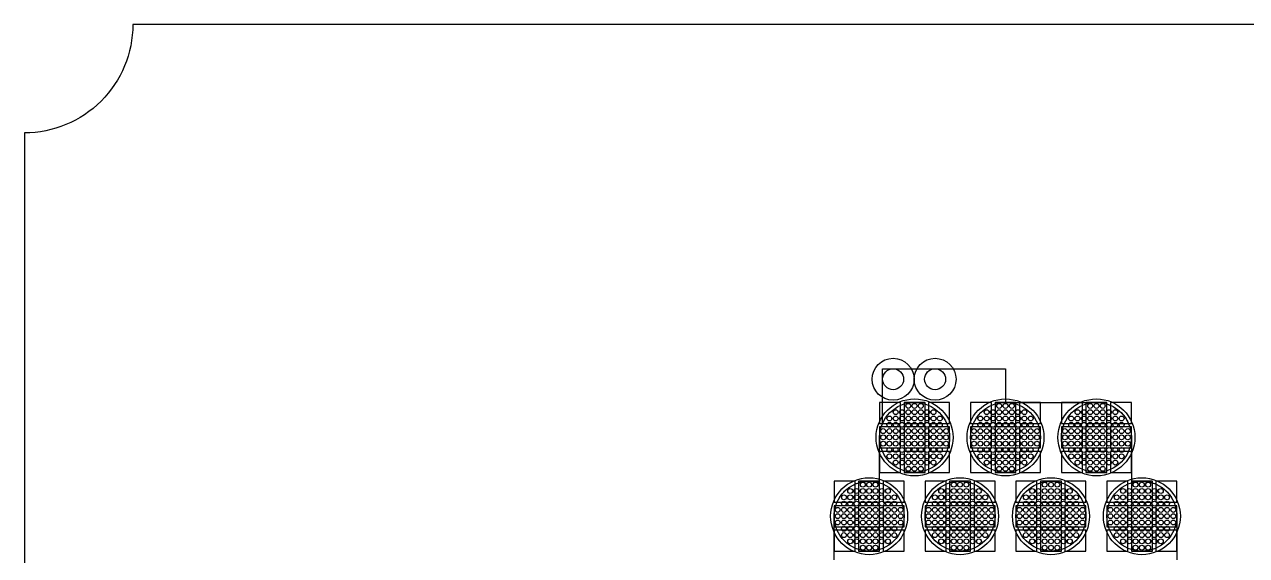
# Model space of a CAD drawing. Extents: x -49 to 54, y -38 to 38.
# Drawn here: x -49.4 to -31.93, y 30.41 to 38 of the extents above; entities that cross this region are included whole.
import ezdxf

# ---------------------------------------------------------------- set-up
doc = ezdxf.new("R2010")
doc.units = 0
for name, color, linetype in [('ADHESIVE_VIA_OPENINGS', 30, 'CONTINUOUS'), ('BACK_LAYER', 5, 'CONTINUOUS'), ('COND_LAYER_LOWER_ELECTRODE', 6, 'CONTINUOUS'), ('CONDUCTIVE_LAYER_BACK_LAYER', 2, 'CONTINUOUS'), ('EMITTER', 3, 'CONTINUOUS'), ('LOWER_ELECTRODE', 1, 'CONTINUOUS'), ('OUTLINE', 7, 'CONTINUOUS'), ('SUBSTRATE_VIA', 4, 'CONTINUOUS')]:
    doc.layers.add(name, color=color, linetype=linetype)

msp = doc.modelspace()

# ---------------------------------------------------------------- linework, layer by layer
at = {"layer": 'ADHESIVE_VIA_OPENINGS'}
for centre in [(-36.979, 32.93), (-36.379, 32.93)]:
    msp.add_circle(centre, 0.3, dxfattribs=at)
at = {"layer": 'BACK_LAYER'}
for points in [[(-37.172, 32.299), (-36.872, 32.299), (-36.872, 32.599), (-37.172, 32.599)], [(-36.822, 32.299), (-36.522, 32.299), (-36.522, 32.599), (-36.822, 32.599)], [(-36.472, 32.299), (-36.172, 32.299), (-36.172, 32.599), (-36.472, 32.599)], [(-35.872, 32.299), (-35.572, 32.299), (-35.572, 32.599), (-35.872, 32.599)], [(-35.522, 32.299), (-35.222, 32.299), (-35.222, 32.599), (-35.522, 32.599)], [(-35.172, 32.299), (-34.872, 32.299), (-34.872, 32.599), (-35.172, 32.599)], [(-34.572, 32.299), (-34.272, 32.299), (-34.272, 32.599), (-34.572, 32.599)], [(-34.222, 32.299), (-33.922, 32.299), (-33.922, 32.599), (-34.222, 32.599)], [(-33.872, 32.299), (-33.572, 32.299), (-33.572, 32.599), (-33.872, 32.599)], [(-37.172, 31.949), (-36.872, 31.949), (-36.872, 32.249), (-37.172, 32.249)], [(-36.822, 31.949), (-36.522, 31.949), (-36.522, 32.249), (-36.822, 32.249)], [(-36.472, 31.949), (-36.172, 31.949), (-36.172, 32.249), (-36.472, 32.249)], [(-35.872, 31.949), (-35.572, 31.949), (-35.572, 32.249), (-35.872, 32.249)], [(-35.522, 31.949), (-35.222, 31.949), (-35.222, 32.249), (-35.522, 32.249)], [(-35.172, 31.949), (-34.872, 31.949), (-34.872, 32.249), (-35.172, 32.249)], [(-34.572, 31.949), (-34.272, 31.949), (-34.272, 32.249), (-34.572, 32.249)], [(-34.222, 31.949), (-33.922, 31.949), (-33.922, 32.249), (-34.222, 32.249)], [(-33.872, 31.949), (-33.572, 31.949), (-33.572, 32.249), (-33.872, 32.249)], [(-37.172, 31.599), (-36.872, 31.599), (-36.872, 31.899), (-37.172, 31.899)], [(-36.822, 31.599), (-36.522, 31.599), (-36.522, 31.899), (-36.822, 31.899)], [(-36.472, 31.599), (-36.172, 31.599), (-36.172, 31.899), (-36.472, 31.899)], [(-35.872, 31.599), (-35.572, 31.599), (-35.572, 31.899), (-35.872, 31.899)], [(-35.522, 31.599), (-35.222, 31.599), (-35.222, 31.899), (-35.522, 31.899)], [(-35.172, 31.599), (-34.872, 31.599), (-34.872, 31.899), (-35.172, 31.899)], [(-34.572, 31.599), (-34.272, 31.599), (-34.272, 31.899), (-34.572, 31.899)], [(-34.222, 31.599), (-33.922, 31.599), (-33.922, 31.899), (-34.222, 31.899)], [(-33.872, 31.599), (-33.572, 31.599), (-33.572, 31.899), (-33.872, 31.899)], [(-37.822, 31.173), (-37.522, 31.173), (-37.522, 31.473), (-37.822, 31.473)], [(-37.472, 31.173), (-37.172, 31.173), (-37.172, 31.473), (-37.472, 31.473)], [(-37.122, 31.173), (-36.822, 31.173), (-36.822, 31.473), (-37.122, 31.473)], [(-36.522, 31.173), (-36.222, 31.173), (-36.222, 31.473), (-36.522, 31.473)], [(-36.172, 31.173), (-35.872, 31.173), (-35.872, 31.473), (-36.172, 31.473)], [(-35.822, 31.173), (-35.522, 31.173), (-35.522, 31.473), (-35.822, 31.473)], [(-35.222, 31.173), (-34.922, 31.173), (-34.922, 31.473), (-35.222, 31.473)], [(-34.872, 31.173), (-34.572, 31.173), (-34.572, 31.473), (-34.872, 31.473)], [(-34.522, 31.173), (-34.222, 31.173), (-34.222, 31.473), (-34.522, 31.473)], [(-33.922, 31.173), (-33.622, 31.173), (-33.622, 31.473), (-33.922, 31.473)], [(-33.572, 31.173), (-33.272, 31.173), (-33.272, 31.473), (-33.572, 31.473)], [(-33.222, 31.173), (-32.922, 31.173), (-32.922, 31.473), (-33.222, 31.473)], [(-37.822, 30.823), (-37.522, 30.823), (-37.522, 31.123), (-37.822, 31.123)], [(-37.472, 30.823), (-37.172, 30.823), (-37.172, 31.123), (-37.472, 31.123)], [(-37.122, 30.823), (-36.822, 30.823), (-36.822, 31.123), (-37.122, 31.123)], [(-36.522, 30.823), (-36.222, 30.823), (-36.222, 31.123), (-36.522, 31.123)], [(-36.172, 30.823), (-35.872, 30.823), (-35.872, 31.123), (-36.172, 31.123)], [(-35.822, 30.823), (-35.522, 30.823), (-35.522, 31.123), (-35.822, 31.123)], [(-35.222, 30.823), (-34.922, 30.823), (-34.922, 31.123), (-35.222, 31.123)], [(-34.872, 30.823), (-34.572, 30.823), (-34.572, 31.123), (-34.872, 31.123)], [(-34.522, 30.823), (-34.222, 30.823), (-34.222, 31.123), (-34.522, 31.123)], [(-33.922, 30.823), (-33.622, 30.823), (-33.622, 31.123), (-33.922, 31.123)], [(-33.572, 30.823), (-33.272, 30.823), (-33.272, 31.123), (-33.572, 31.123)], [(-33.222, 30.823), (-32.922, 30.823), (-32.922, 31.123), (-33.222, 31.123)], [(-37.822, 30.473), (-37.522, 30.473), (-37.522, 30.773), (-37.822, 30.773)], [(-37.472, 30.473), (-37.172, 30.473), (-37.172, 30.773), (-37.472, 30.773)], [(-37.122, 30.473), (-36.822, 30.473), (-36.822, 30.773), (-37.122, 30.773)], [(-36.522, 30.473), (-36.222, 30.473), (-36.222, 30.773), (-36.522, 30.773)], [(-36.172, 30.473), (-35.872, 30.473), (-35.872, 30.773), (-36.172, 30.773)], [(-35.822, 30.473), (-35.522, 30.473), (-35.522, 30.773), (-35.822, 30.773)], [(-35.222, 30.473), (-34.922, 30.473), (-34.922, 30.773), (-35.222, 30.773)], [(-34.872, 30.473), (-34.572, 30.473), (-34.572, 30.773), (-34.872, 30.773)], [(-34.522, 30.473), (-34.222, 30.473), (-34.222, 30.773), (-34.522, 30.773)], [(-33.922, 30.473), (-33.622, 30.473), (-33.622, 30.773), (-33.922, 30.773)], [(-33.572, 30.473), (-33.272, 30.473), (-33.272, 30.773), (-33.572, 30.773)], [(-33.222, 30.473), (-32.922, 30.473), (-32.922, 30.773), (-33.222, 30.773)]]:
    msp.add_lwpolyline(points, close=True, dxfattribs=at)
at = {"layer": 'COND_LAYER_LOWER_ELECTRODE'}
for centre in [(-36.672, 32.099), (-35.372, 32.099), (-34.072, 32.099), (-37.322, 30.973), (-36.022, 30.973), (-34.722, 30.973), (-33.422, 30.973)]:
    msp.add_circle(centre, 0.55, dxfattribs=at)
at = {"layer": 'CONDUCTIVE_LAYER_BACK_LAYER'}
msp.add_lwpolyline([(-37.822, 30.348), (-37.822, 30.973), (-37.822, 30.993), (-37.82, 31.013), (-37.819, 31.033), (-37.816, 31.053), (-37.812, 31.072), (-37.808, 31.092), (-37.803, 31.111), (-37.797, 31.13), (-37.79, 31.149), (-37.783, 31.167), (-37.775, 31.185), (-37.766, 31.203), (-37.757, 31.221), (-37.747, 31.238), (-37.736, 31.254), (-37.724, 31.271), (-37.712, 31.286), (-37.699, 31.302), (-37.686, 31.316), (-37.672, 31.331), (-37.658, 31.344), (-37.643, 31.357), (-37.627, 31.37), (-37.611, 31.381), (-37.595, 31.393), (-37.578, 31.403), (-37.561, 31.413), (-37.543, 31.422), (-37.525, 31.431), (-37.507, 31.438), (-37.488, 31.445), (-37.469, 31.451), (-37.45, 31.457), (-37.431, 31.462), (-37.411, 31.466), (-37.391, 31.469), (-37.372, 31.471), (-37.352, 31.473), (-37.332, 31.473), (-37.172, 31.473), (-37.172, 32.099), (-37.172, 32.119), (-37.17, 32.139), (-37.169, 32.159), (-37.166, 32.179), (-37.162, 32.198), (-37.158, 32.217), (-37.153, 32.237), (-37.147, 32.256), (-37.14, 32.274), (-37.133, 32.293), (-37.129, 32.302), (-37.129, 33.08), (-35.372, 33.08), (-35.372, 32.599), (-34.062, 32.599), (-34.042, 32.598), (-34.022, 32.597), (-34.003, 32.594), (-33.983, 32.591), (-33.964, 32.587), (-33.944, 32.583), (-33.925, 32.577), (-33.906, 32.571), (-33.888, 32.564), (-33.869, 32.556), (-33.851, 32.548), (-33.834, 32.539), (-33.816, 32.529), (-33.799, 32.518), (-33.783, 32.507), (-33.767, 32.495), (-33.752, 32.483), (-33.737, 32.47), (-33.722, 32.456), (-33.708, 32.442), (-33.695, 32.427), (-33.682, 32.412), (-33.67, 32.396), (-33.658, 32.38), (-33.648, 32.364), (-33.637, 32.346), (-33.628, 32.329), (-33.619, 32.311), (-33.611, 32.293), (-33.604, 32.274), (-33.597, 32.256), (-33.591, 32.237), (-33.586, 32.217), (-33.582, 32.198), (-33.578, 32.179), (-33.576, 32.159), (-33.574, 32.139), (-33.572, 32.119), (-33.572, 32.099), (-33.572, 31.473), (-33.412, 31.473), (-33.392, 31.473), (-33.372, 31.471), (-33.353, 31.469), (-33.333, 31.466), (-33.314, 31.462), (-33.294, 31.457), (-33.275, 31.451), (-33.256, 31.445), (-33.238, 31.438), (-33.219, 31.431), (-33.201, 31.422), (-33.184, 31.413), (-33.166, 31.403), (-33.149, 31.393), (-33.133, 31.381), (-33.117, 31.37), (-33.102, 31.357), (-33.087, 31.344), (-33.072, 31.331), (-33.058, 31.316), (-33.045, 31.302), (-33.032, 31.286), (-33.02, 31.271), (-33.008, 31.254), (-32.998, 31.238), (-32.987, 31.221), (-32.978, 31.203), (-32.969, 31.185), (-32.961, 31.167), (-32.954, 31.149), (-32.947, 31.13), (-32.941, 31.111), (-32.936, 31.092), (-32.932, 31.072), (-32.928, 31.053), (-32.926, 31.033), (-32.924, 31.013), (-32.922, 30.993), (-32.922, 30.973), (-32.922, 30.348)], dxfattribs=at)
at = {"layer": 'EMITTER'}
for centre in [(-36.672, 32.099), (-35.372, 32.099), (-34.072, 32.099), (-37.322, 30.973), (-36.022, 30.973), (-34.722, 30.973), (-33.422, 30.973)]:
    msp.add_circle(centre, 0.5, dxfattribs=at)
at = {"layer": 'LOWER_ELECTRODE'}
for centre in [(-36.762, 32.549), (-36.672, 32.549), (-36.582, 32.549), (-35.462, 32.549), (-35.372, 32.549), (-35.282, 32.549), (-34.162, 32.549), (-34.072, 32.549), (-33.982, 32.549), (-37.032, 32.369), (-36.942, 32.459), (-36.942, 32.369), (-36.852, 32.459), (-36.852, 32.369), (-36.762, 32.459), (-36.762, 32.369), (-36.672, 32.459), (-36.672, 32.369), (-36.582, 32.459), (-36.582, 32.369), (-36.492, 32.459), (-36.492, 32.369), (-36.402, 32.459), (-36.402, 32.369), (-36.312, 32.369), (-35.732, 32.369), (-35.642, 32.459), (-35.642, 32.369), (-35.552, 32.459), (-35.552, 32.369), (-35.462, 32.459), (-35.462, 32.369), (-35.372, 32.459), (-35.372, 32.369), (-35.282, 32.459), (-35.282, 32.369), (-35.192, 32.459), (-35.192, 32.369), (-35.102, 32.459), (-35.102, 32.369), (-35.012, 32.369), (-34.432, 32.369), (-34.342, 32.459), (-34.342, 32.369), (-34.252, 32.459), (-34.252, 32.369), (-34.162, 32.459), (-34.162, 32.369), (-34.072, 32.459), (-34.072, 32.369), (-33.982, 32.459), (-33.982, 32.369), (-33.892, 32.459), (-33.892, 32.369), (-33.802, 32.459), (-33.802, 32.369), (-33.712, 32.369), (-37.122, 32.189), (-37.032, 32.279), (-37.032, 32.189), (-36.942, 32.279), (-36.942, 32.189), (-36.852, 32.279), (-36.852, 32.189), (-36.762, 32.279), (-36.762, 32.189), (-36.672, 32.279), (-36.672, 32.189), (-36.582, 32.279), (-36.582, 32.189), (-36.492, 32.279), (-36.492, 32.189), (-36.402, 32.279), (-36.402, 32.189), (-36.312, 32.279), (-36.312, 32.189), (-36.222, 32.189), (-35.822, 32.189), (-35.732, 32.279), (-35.732, 32.189), (-35.642, 32.279), (-35.642, 32.189), (-35.552, 32.279), (-35.552, 32.189), (-35.462, 32.279), (-35.462, 32.189), (-35.372, 32.279), (-35.372, 32.189), (-35.282, 32.279), (-35.282, 32.189), (-35.192, 32.279), (-35.192, 32.189), (-35.102, 32.279), (-35.102, 32.189), (-35.012, 32.279), (-35.012, 32.189), (-34.922, 32.189), (-34.522, 32.189), (-34.432, 32.279), (-34.432, 32.189), (-34.342, 32.279), (-34.342, 32.189), (-34.252, 32.279), (-34.252, 32.189), (-34.162, 32.279), (-34.162, 32.189), (-34.072, 32.279), (-34.072, 32.189), (-33.982, 32.279), (-33.982, 32.189), (-33.892, 32.279), (-33.892, 32.189), (-33.802, 32.279), (-33.802, 32.189), (-33.712, 32.279), (-33.712, 32.189), (-33.622, 32.189), (-37.122, 32.099), (-37.122, 32.009), (-37.032, 32.099), (-37.032, 32.009), (-36.942, 32.099), (-36.942, 32.009), (-36.852, 32.099), (-36.852, 32.009), (-36.762, 32.099), (-36.762, 32.009), (-36.672, 32.099), (-36.672, 32.009), (-36.582, 32.099), (-36.582, 32.009), (-36.492, 32.099), (-36.492, 32.009), (-36.402, 32.099), (-36.402, 32.009), (-36.312, 32.099), (-36.312, 32.009), (-36.222, 32.099), (-36.222, 32.009), (-35.822, 32.099), (-35.822, 32.009), (-35.732, 32.099), (-35.732, 32.009), (-35.642, 32.099), (-35.642, 32.009), (-35.552, 32.099), (-35.552, 32.009), (-35.462, 32.099), (-35.462, 32.009), (-35.372, 32.099), (-35.372, 32.009), (-35.282, 32.099), (-35.282, 32.009), (-35.192, 32.099), (-35.192, 32.009), (-35.102, 32.099), (-35.102, 32.009), (-35.012, 32.099), (-35.012, 32.009), (-34.922, 32.099), (-34.922, 32.009), (-34.522, 32.099), (-34.522, 32.009), (-34.432, 32.099), (-34.432, 32.009), (-34.342, 32.099), (-34.342, 32.009), (-34.252, 32.099), (-34.252, 32.009), (-34.162, 32.099), (-34.162, 32.009), (-34.072, 32.099), (-34.072, 32.009), (-33.982, 32.099), (-33.982, 32.009), (-33.892, 32.099), (-33.892, 32.009), (-33.802, 32.099), (-33.802, 32.009), (-33.712, 32.099), (-33.712, 32.009), (-33.622, 32.099), (-33.622, 32.009), (-37.032, 31.919), (-37.032, 31.829), (-36.942, 31.919), (-36.942, 31.829), (-36.852, 31.919), (-36.852, 31.829), (-36.762, 31.919), (-36.762, 31.829), (-36.672, 31.919), (-36.672, 31.829), (-36.582, 31.919), (-36.582, 31.829), (-36.492, 31.919), (-36.492, 31.829), (-36.402, 31.919), (-36.402, 31.829), (-36.312, 31.919), (-36.312, 31.829), (-35.732, 31.919), (-35.732, 31.829), (-35.642, 31.919), (-35.642, 31.829), (-35.552, 31.919), (-35.552, 31.829), (-35.462, 31.919), (-35.462, 31.829), (-35.372, 31.919), (-35.372, 31.829), (-35.282, 31.919), (-35.282, 31.829), (-35.192, 31.919), (-35.192, 31.829), (-35.102, 31.919), (-35.102, 31.829), (-35.012, 31.919), (-35.012, 31.829), (-34.432, 31.919), (-34.432, 31.829), (-34.342, 31.919), (-34.342, 31.829), (-34.252, 31.919), (-34.252, 31.829), (-34.162, 31.919), (-34.162, 31.829), (-34.072, 31.919), (-34.072, 31.829), (-33.982, 31.919), (-33.982, 31.829), (-33.892, 31.919), (-33.892, 31.829), (-33.802, 31.919), (-33.802, 31.829), (-33.712, 31.919), (-33.712, 31.829), (-36.942, 31.739), (-36.852, 31.739), (-36.762, 31.739), (-36.762, 31.649), (-36.672, 31.739), (-36.672, 31.649), (-36.582, 31.739), (-36.582, 31.649), (-36.492, 31.739), (-36.402, 31.739), (-35.642, 31.739), (-35.552, 31.739), (-35.462, 31.739), (-35.462, 31.649), (-35.372, 31.739), (-35.372, 31.649), (-35.282, 31.739), (-35.282, 31.649), (-35.192, 31.739), (-35.102, 31.739), (-34.342, 31.739), (-34.252, 31.739), (-34.162, 31.739), (-34.162, 31.649), (-34.072, 31.739), (-34.072, 31.649), (-33.982, 31.739), (-33.982, 31.649), (-33.892, 31.739), (-33.802, 31.739), (-37.412, 31.423), (-37.322, 31.423), (-37.232, 31.423), (-36.112, 31.423), (-36.022, 31.423), (-35.932, 31.423), (-34.812, 31.423), (-34.722, 31.423), (-34.632, 31.423), (-33.512, 31.423), (-33.422, 31.423), (-33.332, 31.423), (-37.592, 31.333), (-37.502, 31.333), (-37.412, 31.333), (-37.322, 31.333), (-37.232, 31.333), (-37.142, 31.333), (-37.052, 31.333), (-36.292, 31.333), (-36.202, 31.333), (-36.112, 31.333), (-36.022, 31.333), (-35.932, 31.333), (-35.842, 31.333), (-35.752, 31.333), (-34.992, 31.333), (-34.902, 31.333), (-34.812, 31.333), (-34.722, 31.333), (-34.632, 31.333), (-34.542, 31.333), (-34.452, 31.333), (-33.692, 31.333), (-33.602, 31.333), (-33.512, 31.333), (-33.422, 31.333), (-33.332, 31.333), (-33.242, 31.333), (-33.152, 31.333), (-37.682, 31.243), (-37.682, 31.153), (-37.592, 31.243), (-37.592, 31.153), (-37.502, 31.243), (-37.502, 31.153), (-37.412, 31.243), (-37.412, 31.153), (-37.322, 31.243), (-37.322, 31.153), (-37.232, 31.243), (-37.232, 31.153), (-37.142, 31.243), (-37.142, 31.153), (-37.052, 31.243), (-37.052, 31.153), (-36.962, 31.243), (-36.962, 31.153), (-36.382, 31.243), (-36.382, 31.153), (-36.292, 31.243), (-36.292, 31.153), (-36.202, 31.243), (-36.202, 31.153), (-36.112, 31.243), (-36.112, 31.153), (-36.022, 31.243), (-36.022, 31.153), (-35.932, 31.243), (-35.932, 31.153), (-35.842, 31.243), (-35.842, 31.153), (-35.752, 31.243), (-35.752, 31.153), (-35.662, 31.243), (-35.662, 31.153), (-35.082, 31.243), (-35.082, 31.153), (-34.992, 31.243), (-34.992, 31.153), (-34.902, 31.243), (-34.902, 31.153), (-34.812, 31.243), (-34.812, 31.153), (-34.722, 31.243), (-34.722, 31.153), (-34.632, 31.243), (-34.632, 31.153), (-34.542, 31.243), (-34.542, 31.153), (-34.452, 31.243), (-34.452, 31.153), (-34.362, 31.243), (-34.362, 31.153), (-33.782, 31.243), (-33.782, 31.153), (-33.692, 31.243), (-33.692, 31.153), (-33.602, 31.243), (-33.602, 31.153), (-33.512, 31.243), (-33.512, 31.153), (-33.422, 31.243), (-33.422, 31.153), (-33.332, 31.243), (-33.332, 31.153), (-33.242, 31.243), (-33.242, 31.153), (-33.152, 31.243), (-33.152, 31.153), (-33.062, 31.243), (-33.062, 31.153), (-37.772, 31.063), (-37.772, 30.973), (-37.682, 31.063), (-37.682, 30.973), (-37.592, 31.063), (-37.592, 30.973), (-37.502, 31.063), (-37.502, 30.973), (-37.412, 31.063), (-37.412, 30.973), (-37.322, 31.063), (-37.322, 30.973), (-37.232, 31.063), (-37.232, 30.973), (-37.142, 31.063), (-37.142, 30.973), (-37.052, 31.063), (-37.052, 30.973), (-36.962, 31.063), (-36.962, 30.973), (-36.872, 31.063), (-36.872, 30.973), (-36.472, 31.063), (-36.472, 30.973), (-36.382, 31.063), (-36.382, 30.973), (-36.292, 31.063), (-36.292, 30.973), (-36.202, 31.063), (-36.202, 30.973), (-36.112, 31.063), (-36.112, 30.973), (-36.022, 31.063), (-36.022, 30.973), (-35.932, 31.063), (-35.932, 30.973), (-35.842, 31.063), (-35.842, 30.973), (-35.752, 31.063), (-35.752, 30.973), (-35.662, 31.063), (-35.662, 30.973), (-35.572, 31.063), (-35.572, 30.973), (-35.172, 31.063), (-35.172, 30.973), (-35.082, 31.063), (-35.082, 30.973), (-34.992, 31.063), (-34.992, 30.973), (-34.902, 31.063), (-34.902, 30.973), (-34.812, 31.063), (-34.812, 30.973), (-34.722, 31.063), (-34.722, 30.973), (-34.632, 31.063), (-34.632, 30.973), (-34.542, 31.063), (-34.542, 30.973), (-34.452, 31.063), (-34.452, 30.973), (-34.362, 31.063), (-34.362, 30.973), (-34.272, 31.063), (-34.272, 30.973), (-33.872, 31.063), (-33.872, 30.973), (-33.782, 31.063), (-33.782, 30.973), (-33.692, 31.063), (-33.692, 30.973), (-33.602, 31.063), (-33.602, 30.973), (-33.512, 31.063), (-33.512, 30.973), (-33.422, 31.063), (-33.422, 30.973), (-33.332, 31.063), (-33.332, 30.973), (-33.242, 31.063), (-33.242, 30.973), (-33.152, 31.063), (-33.152, 30.973), (-33.062, 31.063), (-33.062, 30.973), (-32.972, 31.063), (-32.972, 30.973), (-37.772, 30.883), (-37.682, 30.883), (-37.682, 30.793), (-37.592, 30.883), (-37.592, 30.793), (-37.502, 30.883), (-37.502, 30.793), (-37.412, 30.883), (-37.412, 30.793), (-37.322, 30.883), (-37.322, 30.793), (-37.232, 30.883), (-37.232, 30.793), (-37.142, 30.883), (-37.142, 30.793), (-37.052, 30.883), (-37.052, 30.793), (-36.962, 30.883), (-36.962, 30.793), (-36.872, 30.883), (-36.472, 30.883), (-36.382, 30.883), (-36.382, 30.793), (-36.292, 30.883), (-36.292, 30.793), (-36.202, 30.883), (-36.202, 30.793), (-36.112, 30.883), (-36.112, 30.793), (-36.022, 30.883), (-36.022, 30.793), (-35.932, 30.883), (-35.932, 30.793), (-35.842, 30.883), (-35.842, 30.793), (-35.752, 30.883), (-35.752, 30.793), (-35.662, 30.883), (-35.662, 30.793), (-35.572, 30.883), (-35.172, 30.883), (-35.082, 30.883), (-35.082, 30.793), (-34.992, 30.883), (-34.992, 30.793), (-34.902, 30.883), (-34.902, 30.793), (-34.812, 30.883), (-34.812, 30.793), (-34.722, 30.883), (-34.722, 30.793), (-34.632, 30.883), (-34.632, 30.793), (-34.542, 30.883), (-34.542, 30.793), (-34.452, 30.883), (-34.452, 30.793), (-34.362, 30.883), (-34.362, 30.793), (-34.272, 30.883), (-33.872, 30.883), (-33.782, 30.883), (-33.782, 30.793), (-33.692, 30.883), (-33.692, 30.793), (-33.602, 30.883), (-33.602, 30.793), (-33.512, 30.883), (-33.512, 30.793), (-33.422, 30.883), (-33.422, 30.793), (-33.332, 30.883), (-33.332, 30.793), (-33.242, 30.883), (-33.242, 30.793), (-33.152, 30.883), (-33.152, 30.793), (-33.062, 30.883), (-33.062, 30.793), (-32.972, 30.883), (-37.682, 30.703), (-37.592, 30.703), (-37.592, 30.613), (-37.502, 30.703), (-37.502, 30.613), (-37.412, 30.703), (-37.412, 30.613), (-37.322, 30.703), (-37.322, 30.613), (-37.232, 30.703), (-37.232, 30.613), (-37.142, 30.703), (-37.142, 30.613), (-37.052, 30.703), (-37.052, 30.613), (-36.962, 30.703), (-36.382, 30.703), (-36.292, 30.703), (-36.292, 30.613), (-36.202, 30.703), (-36.202, 30.613), (-36.112, 30.703), (-36.112, 30.613), (-36.022, 30.703), (-36.022, 30.613), (-35.932, 30.703), (-35.932, 30.613), (-35.842, 30.703), (-35.842, 30.613), (-35.752, 30.703), (-35.752, 30.613), (-35.662, 30.703), (-35.082, 30.703), (-34.992, 30.703), (-34.992, 30.613), (-34.902, 30.703), (-34.902, 30.613), (-34.812, 30.703), (-34.812, 30.613), (-34.722, 30.703), (-34.722, 30.613), (-34.632, 30.703), (-34.632, 30.613), (-34.542, 30.703), (-34.542, 30.613), (-34.452, 30.703), (-34.452, 30.613), (-34.362, 30.703), (-33.782, 30.703), (-33.692, 30.703), (-33.692, 30.613), (-33.602, 30.703), (-33.602, 30.613), (-33.512, 30.703), (-33.512, 30.613), (-33.422, 30.703), (-33.422, 30.613), (-33.332, 30.703), (-33.332, 30.613), (-33.242, 30.703), (-33.242, 30.613), (-33.152, 30.703), (-33.152, 30.613), (-33.062, 30.703), (-37.412, 30.523), (-37.322, 30.523), (-37.232, 30.523), (-36.112, 30.523), (-36.022, 30.523), (-35.932, 30.523), (-34.812, 30.523), (-34.722, 30.523), (-34.632, 30.523), (-33.512, 30.523), (-33.422, 30.523), (-33.332, 30.523)]:
    msp.add_circle(centre, 0.035, dxfattribs=at)
at = {"layer": 'OUTLINE'}
msp.add_lwpolyline([(-49.4, -36.45, -0.414214), (-47.85, -38), (52.85, -38, -0.414214), (54.4, -36.45), (54.4, -28), (51.4, -28), (51.4, 28), (54.4, 28), (54.4, 36.45, -0.414214), (52.85, 38), (-47.85, 38, -0.414214), (-49.4, 36.45)], format="xyb", close=True, dxfattribs=at)
at = {"layer": 'SUBSTRATE_VIA'}
for centre in [(-36.979, 32.93), (-36.379, 32.93)]:
    msp.add_circle(centre, 0.15, dxfattribs=at)

doc.saveas('drawing.dxf')
